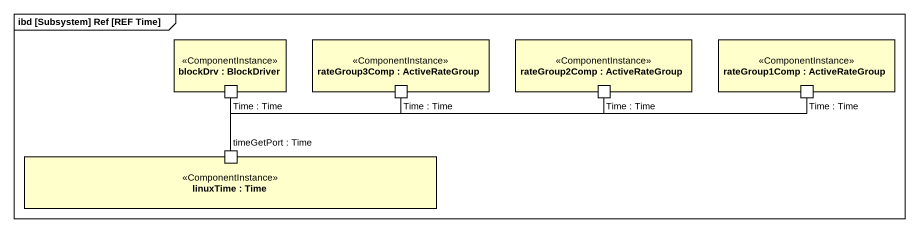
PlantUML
@startuml
mainframe ibd [Subsystem] Ref [REF Time]
rectangle "blockDrv : BlockDriver" as blockDrv <<ComponentInstance>> {
  port "Time : Time" as Time_Time
}
rectangle "rateGroup3Comp : ActiveRateGroup" as rateGroup3Comp <<ComponentInstance>> {
  port "Time : Time" as Time_Time_2
}
rectangle "rateGroup2Comp : ActiveRateGroup" as rateGroup2Comp <<ComponentInstance>> {
  port "Time : Time" as Time_Time_3
}
rectangle "rateGroup1Comp : ActiveRateGroup" as rateGroup1Comp <<ComponentInstance>> {
  port "Time : Time" as Time_Time_4
}
rectangle "linuxTime : Time" as linuxTime <<ComponentInstance>> {
  port "timeGetPort : Time" as timeGetPort_Time
}
Time_Time -- timeGetPort_Time
Time_Time_2 -left- timeGetPort_Time
Time_Time_3 -left- timeGetPort_Time
Time_Time_4 -left- timeGetPort_Time
@enduml
